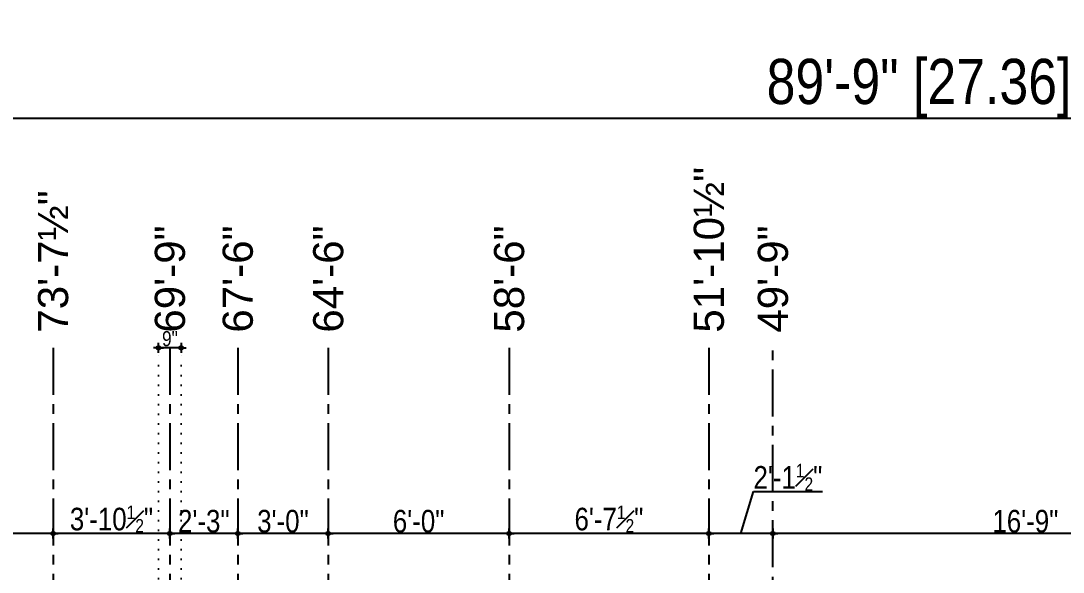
# Model space of a CAD drawing. Header units: inches. Extents: x 1259 to 4988, y 1085 to 3652.
# Drawn here: x 1863.6 to 2278.5, y 3164.9 to 3384.4 of the extents above; entities that cross this region are included whole.
import ezdxf

# ---------------------------------------------------------------- set-up
doc = ezdxf.new("R2010")
doc.units = ezdxf.units.IN
doc.header["$LTSCALE"] = 15
doc.header["$MEASUREMENT"] = 0
doc.header["$PDMODE"] = 2
doc.linetypes.add('CENTER', pattern=[2, 1.25, -0.25, 0.25, -0.25])
doc.linetypes.add('DOT', pattern=[0.25, 0, -0.25])
for name, color, linetype in [('CENTER', 30, 'CENTER'), ('DIMENSION', 160, 'Continuous'), ('TEXT', 160, 'Continuous')]:
    doc.layers.add(name, color=color, linetype=linetype)
doc.styles.add('Arial', font='arial.ttf')
doc.styles.add('NARROW', font='swissc.ttf')
doc.styles.add('swis721cnbt', font='swissc.ttf')
doc.dimstyles.new('RA-2', dxfattribs={"dimtxt": 7.5, "dimasz": 1, "dimexe": 6, "dimexo": 6, "dimgap": 0.5, "dimtad": 1, "dimzin": 3, "dimdsep": 46, "dimlunit": 4, "dimtxsty": 'NARROW', "dimblk": 'OBLIQUE', "dimcen": 0, "dimse1": 1, "dimse2": 1, "dimclrd": 8, "dimclrt": 256, "dimadec": 0, "dimazin": 0, "dimtfac": 0.6, "dimtix": 1, "dimtofl": 0, "dimtmove": 2, "dimatfit": 3, "dimfxl": 6, "dimfrac": 1, "dimtolj": 1, "dimtzin": 0, "dimlwd": -1, "dimarcsym": 0})
doc.dimstyles.get("Standard").update_dxf_attribs({"dimtxt": 6, "dimasz": 1, "dimexe": 0, "dimexo": 0, "dimgap": 0.5, "dimtad": 1, "dimdec": 1, "dimzin": 3, "dimdsep": 46, "dimlunit": 4, "dimtxsty": 'swis721cnbt', "dimblk": 'rp', "dimcen": 0.09, "dimclrd": 251, "dimclre": 3, "dimclrt": 160, "dimadec": 0, "dimazin": 0, "dimtfac": 0.6, "dimtdec": 1, "dimtofl": 0, "dimtmove": 0, "dimatfit": 3, "dimfxl": 9, "dimfrac": 1, "dimtolj": 1, "dimtzin": 0, "dimlwd": -1, "dimlwe": -1, "dimarcsym": 0})
doc.dimstyles.new('VSJ', dxfattribs={"dimtxt": 5, "dimasz": 0.75, "dimexe": 0, "dimexo": 0, "dimgap": 0.25, "dimtad": 1, "dimzin": 3, "dimdsep": 46, "dimlunit": 4, "dimtxsty": 'swis721cnbt', "dimblk": 'rp', "dimcen": 0.09, "dimse1": 1, "dimse2": 1, "dimclrd": 251, "dimclre": 8, "dimclrt": 160, "dimadec": 0, "dimazin": 0, "dimtfac": 0.6, "dimtofl": 0, "dimtmove": 0, "dimatfit": 3, "dimfxl": 9, "dimfrac": 1, "dimtolj": 1, "dimtzin": 0, "dimlwd": -1, "dimlwe": -1, "dimarcsym": 0})

# ---------------------------------------------------------------- blocks, each defined once
blk = doc.blocks.new('rp')
for p, q in [((0, 0), (-2, 0)), ((0, 2), (0, -2)), ((0, 0), (2, 0))]:
    blk.add_line(p, q)
blk.add_circle((0, 0), 0.75)
blk = doc.blocks.new('*D114')
at = {"layer": 'Defpoints', "color": 0, "transparency": 16777216}
for p in [(2162.94, 3180.43, 0), (2162.94, 3180.28), (2363.94, 3180.43)]:
    blk.add_point(p, dxfattribs=at)
at = {"layer": 'DIMENSION', "color": 251, "transparency": 16777216}
blk.add_line((2362.94, 3180.28), (2163.94, 3180.28), dxfattribs=at)
at = {"layer": 'DIMENSION', "color": 251, "transparency": 16777216, "rotation": 180}
blk.add_blockref('rp', (2162.94, 3180.28), dxfattribs=at)
at = {"layer": 'DIMENSION', "color": 251, "transparency": 16777216}
blk.add_blockref('rp', (2363.94, 3180.28), dxfattribs=at)
at = {"layer": 'DIMENSION', "color": 160, "transparency": 16777216, "insert": (2263.44, 3185.14), "char_height": 9, "attachment_point": 5, "style": 'swis721cnbt'}
blk.add_mtext('\\A1;16\'-9"', dxfattribs=at)
blk = doc.blocks.new('*D115')
at = {"layer": 'Defpoints', "color": 0, "transparency": 16777216}
for p in [(2057.94, 3180.43), (2057.94, 3180.28), (2137.44, 3180.43)]:
    blk.add_point(p, dxfattribs=at)
at = {"layer": 'DIMENSION', "color": 251, "transparency": 16777216}
blk.add_line((2136.44, 3180.28), (2058.94, 3180.28), dxfattribs=at)
at = {"layer": 'DIMENSION', "color": 251, "transparency": 16777216, "rotation": 180}
blk.add_blockref('rp', (2057.94, 3180.28), dxfattribs=at)
at = {"layer": 'DIMENSION', "color": 251, "transparency": 16777216}
blk.add_blockref('rp', (2137.44, 3180.28), dxfattribs=at)
at = {"layer": 'DIMENSION', "color": 160, "transparency": 16777216, "insert": (2097.69, 3186.05), "char_height": 9, "attachment_point": 5, "style": 'swis721cnbt'}
blk.add_mtext('\\A1;6\'-7{\\H0.6x;\\S1#2;}"', dxfattribs=at)
blk = doc.blocks.new('*D116')
at = {"layer": 'Defpoints', "color": 0, "transparency": 16777216}
for p in [(1985.94, 3180.28), (1985.94, 3179.03, 0), (2057.94, 3180.43)]:
    blk.add_point(p, dxfattribs=at)
at = {"layer": 'DIMENSION', "color": 251, "transparency": 16777216}
blk.add_line((2056.94, 3180.28), (1986.94, 3180.28), dxfattribs=at)
at = {"layer": 'DIMENSION', "color": 251, "transparency": 16777216, "rotation": 180}
blk.add_blockref('rp', (1985.94, 3180.28), dxfattribs=at)
at = {"layer": 'DIMENSION', "color": 251, "transparency": 16777216}
blk.add_blockref('rp', (2057.94, 3180.28), dxfattribs=at)
at = {"layer": 'DIMENSION', "color": 160, "transparency": 16777216, "insert": (2021.94, 3185.14), "char_height": 9, "attachment_point": 5, "style": 'swis721cnbt'}
blk.add_mtext('\\A1;6\'-0"', dxfattribs=at)
blk = doc.blocks.new('*D117')
at = {"layer": 'Defpoints', "color": 0, "transparency": 16777216}
for p in [(1949.94, 3180.28), (1985.94, 3179.03, 0), (1949.94, 3170.55)]:
    blk.add_point(p, dxfattribs=at)
at = {"layer": 'DIMENSION', "color": 251, "transparency": 16777216}
blk.add_line((1984.94, 3180.28), (1950.94, 3180.28), dxfattribs=at)
at = {"layer": 'DIMENSION', "color": 251, "transparency": 16777216, "rotation": 180}
blk.add_blockref('rp', (1949.94, 3180.28), dxfattribs=at)
at = {"layer": 'DIMENSION', "color": 251, "transparency": 16777216}
blk.add_blockref('rp', (1985.94, 3180.28), dxfattribs=at)
at = {"layer": 'DIMENSION', "color": 160, "transparency": 16777216, "insert": (1967.94, 3185.14), "char_height": 9, "attachment_point": 5, "style": 'swis721cnbt'}
blk.add_mtext('\\A1;3\'-0"', dxfattribs=at)
blk = doc.blocks.new('*D118')
at = {"layer": 'Defpoints', "color": 0, "transparency": 16777216}
for p in [(1922.93, 3180.28), (1922.93, 3170.55), (1949.94, 3170.55)]:
    blk.add_point(p, dxfattribs=at)
at = {"layer": 'DIMENSION', "color": 251, "transparency": 16777216}
blk.add_line((1948.94, 3180.28), (1923.93, 3180.28), dxfattribs=at)
at = {"layer": 'DIMENSION', "color": 251, "transparency": 16777216, "rotation": 180}
blk.add_blockref('rp', (1922.93, 3180.28), dxfattribs=at)
at = {"layer": 'DIMENSION', "color": 251, "transparency": 16777216}
blk.add_blockref('rp', (1949.94, 3180.28), dxfattribs=at)
at = {"layer": 'DIMENSION', "color": 160, "transparency": 16777216, "insert": (1936.44, 3185.15), "char_height": 9, "attachment_point": 5, "style": 'swis721cnbt'}
blk.add_mtext('\\A1;2\'-3"', dxfattribs=at)
blk = doc.blocks.new('*D119')
at = {"layer": 'Defpoints', "color": 0, "transparency": 16777216}
for p in [(1876.44, 3180.28), (1876.44, 3170.55), (1922.93, 3170.55)]:
    blk.add_point(p, dxfattribs=at)
at = {"layer": 'DIMENSION', "color": 251, "transparency": 16777216}
blk.add_line((1921.93, 3180.28), (1877.44, 3180.28), dxfattribs=at)
at = {"layer": 'DIMENSION', "color": 251, "transparency": 16777216, "rotation": 180}
blk.add_blockref('rp', (1876.44, 3180.28), dxfattribs=at)
at = {"layer": 'DIMENSION', "color": 251, "transparency": 16777216}
blk.add_blockref('rp', (1922.93, 3180.28), dxfattribs=at)
at = {"layer": 'DIMENSION', "color": 160, "transparency": 16777216, "insert": (1899.69, 3186.05), "char_height": 9, "attachment_point": 5, "style": 'swis721cnbt'}
blk.add_mtext('\\A1;3\'-10{\\H0.6x;\\S1#2;}"', dxfattribs=at)
blk = doc.blocks.new('*D121')
at = {"layer": 'Defpoints', "color": 0, "transparency": 16777216}
for p in [(2137.44, 3180.28), (2162.94, 3180.43, 0), (2137.44, 3169.25)]:
    blk.add_point(p, dxfattribs=at)
at = {"layer": 'DIMENSION', "color": 251, "transparency": 16777216}
for p, q in [((2150.19, 3180.28), (2155.2, 3196.97)), ((2155.2, 3196.97), (2182.65, 3196.97)), ((2161.94, 3180.28), (2138.44, 3180.28))]:
    blk.add_line(p, q, dxfattribs=at)
at = {"layer": 'DIMENSION', "color": 251, "transparency": 16777216, "rotation": 180}
blk.add_blockref('rp', (2137.44, 3180.28), dxfattribs=at)
at = {"layer": 'DIMENSION', "color": 251, "transparency": 16777216}
blk.add_blockref('rp', (2162.94, 3180.28), dxfattribs=at)
at = {"layer": 'DIMENSION', "color": 160, "transparency": 16777216, "insert": (2168.92, 3202.65), "char_height": 9, "attachment_point": 5, "style": 'swis721cnbt'}
blk.add_mtext('\\A1;2\'-1{\\H0.6x;\\S1#2;}"', dxfattribs=at)
blk = doc.blocks.new('*D122')
at = {"layer": 'Defpoints', "color": 0, "transparency": 16777216}
for p in [(1682.49, 3180.28), (1682.49, 3171.91), (1876.44, 3170.55)]:
    blk.add_point(p, dxfattribs=at)
at = {"layer": 'DIMENSION', "color": 251, "transparency": 16777216}
blk.add_line((1875.44, 3180.28), (1683.49, 3180.28), dxfattribs=at)
at = {"layer": 'DIMENSION', "color": 251, "transparency": 16777216, "rotation": 180}
blk.add_blockref('rp', (1682.49, 3180.28), dxfattribs=at)
at = {"layer": 'DIMENSION', "color": 251, "transparency": 16777216}
blk.add_blockref('rp', (1876.44, 3180.28), dxfattribs=at)
at = {"layer": 'DIMENSION', "color": 160, "transparency": 16777216, "insert": (1779.47, 3185.15), "char_height": 9, "attachment_point": 5, "style": 'swis721cnbt'}
blk.add_mtext('\\A1;16\'-2"', dxfattribs=at)
blk = doc.blocks.new('_OBLIQUE')
at = {"color": 0, "linetype": 'ByBlock'}
blk.add_line((-0.5, -0.5), (0.5, 0.5), dxfattribs=at)
blk = doc.blocks.new('*D142')
at = {"layer": 'Defpoints', "color": 0, "transparency": 16777216}
for p in [(1682.49, 3345.48), (1682.49, 3153.28), (2759.7, 3145.28)]:
    blk.add_point(p, dxfattribs=at)
at = {"layer": 'DIMENSION', "color": 251, "transparency": 16777216}
blk.add_line((2759.7, 3345.48), (1682.49, 3345.48), dxfattribs=at)
at = {"layer": 'DIMENSION', "color": 251, "transparency": 16777216, "xscale": 3, "yscale": 3, "zscale": 3, "rotation": 180}
blk.add_blockref('_OBLIQUE', (1682.49, 3345.48), dxfattribs=at)
at = {"layer": 'DIMENSION', "color": 251, "transparency": 16777216, "xscale": 3, "yscale": 3, "zscale": 3}
blk.add_blockref('_OBLIQUE', (2759.7, 3345.48), dxfattribs=at)
at = {"layer": 'DIMENSION', "transparency": 16777216, "insert": (2221.1, 3357.58), "char_height": 18, "attachment_point": 5, "style": 'NARROW'}
blk.add_mtext('\\A1;89\'-9" [27.36]', dxfattribs=at)
blk = doc.blocks.new('*D95')
at = {"layer": 'Defpoints', "color": 0, "transparency": 16777216}
for p in [(1918.44, 3254.26), (1918.44, 2704.28), (1927.43, 2704.28)]:
    blk.add_point(p, dxfattribs=at)
at = {"layer": 'DIMENSION', "color": 3, "linetype": 'DOT', "transparency": 16777216}
for p, q in [((1918.44, 2704.28), (1918.44, 3254.26)), ((1927.43, 2704.28), (1927.43, 3254.26))]:
    blk.add_line(p, q, dxfattribs=at)
at = {"layer": 'DIMENSION', "color": 251, "transparency": 16777216}
blk.add_line((1926.43, 3254.26), (1919.44, 3254.26), dxfattribs=at)
at = {"layer": 'DIMENSION', "color": 251, "transparency": 16777216, "rotation": 180}
blk.add_blockref('rp', (1918.44, 3254.26), dxfattribs=at)
at = {"layer": 'DIMENSION', "color": 251, "transparency": 16777216}
blk.add_blockref('rp', (1927.43, 3254.26), dxfattribs=at)
at = {"layer": 'DIMENSION', "color": 160, "transparency": 16777216, "insert": (1922.94, 3257.84), "char_height": 6, "attachment_point": 5, "style": 'swis721cnbt'}
blk.add_mtext('\\A1;9"', dxfattribs=at)

msp = doc.modelspace()

# ---------------------------------------------------------------- linework, layer by layer
at = {"layer": 'CENTER'}
for p, q in [((1876.44, 3254.263), (1876.44, 1756.865)), ((1922.93, 3254.263), (1922.93, 1756.865)), ((1949.94, 3254.263), (1949.94, 1756.865)), ((1985.94, 3254.263, 0), (1985.94, 1756.865, 0)), ((2057.94, 3254.263), (2057.94, 1756.865)), ((2137.44, 3254.263), (2137.44, 1756.865)), ((2162.94, 1756.865, 0), (2162.94, 3254.263, 0))]:
    msp.add_line(p, q, dxfattribs=at)

# ---------------------------------------------------------------- texts
at = {"layer": 'TEXT', "char_height": 12, "width": 109.86954, "attachment_point": 2, "rotation": 90, "style": 'Arial'}
for s, insert in [('\\pxql;51\'-10½"', (2131.44, 3315.198)), ('\\pxql;73\'-7½"', (1870.44, 3315.198)), ('\\pxql;69\'-9"', (1916.93, 3315.198)), ('\\pxql;67\'-6"', (1943.94, 3315.198)), ('\\pxql;64\'-6"', (1979.94, 3315.198, 0)), ('\\pxql;58\'-6"', (2051.94, 3315.198)), ('\\pxql;49\'-9"', (2156.94, 3315.198, 0))]:
    msp.add_mtext(s, dxfattribs=dict(at, insert=insert))

# ---------------------------------------------------------------- dimensions: what is measured, and where the dimension line sits
at = {"layer": 'DIMENSION'}
for base, p1, p2, dimstyle, override, picture, middle in [((1682.491, 3345.477), (2759.702, 3145.283), (1682.491, 3153.275), 'RA-2', {"dimtxt": 18, "dimasz": 3, "dimdec": 1, "dimclrd": 251}, '*D142', (2221.096, 3357.583)), ((1918.44, 3254.263), (1927.43, 2704.281), (1918.44, 2704.281), 'Standard', {"dimfxl": 0.179688}, '*D95', (1922.935, 3257.843)), ((2137.44, 3180.275), (2162.94, 3180.433, 0), (2137.44, 3169.252), 'VSJ', {"dimtxt": 9, "dimasz": 1, "dimtmove": 1}, '*D121', (2155.447, 3202.654)), ((1682.491, 3180.275), (1876.44, 3170.547), (1682.491, 3171.915), 'VSJ', {"dimtxt": 9, "dimasz": 1, "dimtmove": 1}, '*D122', (1779.465, 3185.151)), ((1876.44, 3180.275), (1922.93, 3170.547), (1876.44, 3170.547), 'VSJ', {"dimtxt": 9, "dimasz": 1, "dimtmove": 1}, '*D119', (1899.685, 3186.054)), ((1922.93, 3180.275), (1949.94, 3170.547), (1922.93, 3170.547), 'VSJ', {"dimtxt": 9, "dimasz": 1, "dimtmove": 1}, '*D118', (1936.435, 3185.151)), ((1949.94, 3180.275), (1985.94, 3179.029, 0), (1949.94, 3170.547), 'VSJ', {"dimtxt": 9, "dimasz": 1, "dimtmove": 1}, '*D117', (1967.94, 3185.139)), ((1985.94, 3180.275), (2057.94, 3180.433), (1985.94, 3179.029, 0), 'VSJ', {"dimtxt": 9, "dimasz": 1, "dimtmove": 1}, '*D116', (2021.94, 3185.145)), ((2057.94, 3180.275), (2137.44, 3180.433), (2057.94, 3180.433), 'VSJ', {"dimtxt": 9, "dimasz": 1, "dimtmove": 1}, '*D115', (2097.69, 3186.054)), ((2162.94, 3180.275), (2363.94, 3180.433), (2162.94, 3180.433, 0), 'VSJ', {"dimtxt": 9, "dimasz": 1, "dimtmove": 1}, '*D114', (2263.44, 3185.145))]:
    dim = msp.add_linear_dim(base=base, p1=p1, p2=p2, dimstyle=dimstyle, override=override, dxfattribs=at)
    dim.commit()
    dim.dimension.update_dxf_attribs({"geometry": picture, "text_midpoint": middle})

doc.saveas('drawing.dxf')
